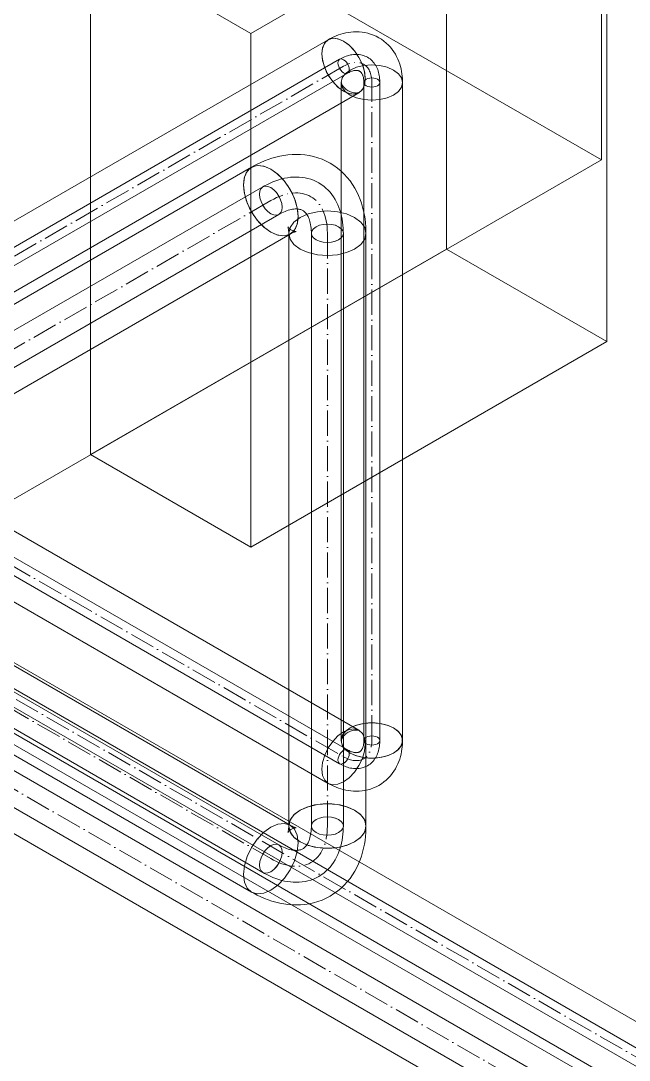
# Model space of a CAD drawing. Header units: millimetres. Extents: x -88595 to 880822, y -1054509 to -148035.
# Drawn here: x 370455.8 to 370697.4, y -317756.3 to -317343.2 of the extents above; entities that cross this region are included whole.
import ezdxf

# ---------------------------------------------------------------- set-up
doc = ezdxf.new("R2010")
doc.units = ezdxf.units.MM
doc.linetypes.add('$12$ADSK_Осевая', pattern=[14, 10, -2, 0, -2])
doc.linetypes.add('$13$ADSK_Осевая', pattern=[14, 10, -2, 0, -2])
for name, color, linetype, lineweight in [('Изоляция', 7, 'Continuous', 18), ('Оборудование', 7, 'Continuous', 18), ('Трубопровод', 7, 'Continuous', 18), ('Трубопроводы', 7, 'Continuous', 18)]:
    doc.layers.add(name, color=color, linetype=linetype, lineweight=lineweight)

# ---------------------------------------------------------------- blocks, each defined once
blk = doc.blocks.new('$0$ADSK_Канальный блок кондиционера1 - AD182MJERAB-3267445-В_ОВ3_1')
at = {"layer": 'Оборудование'}
for p, q in [((1421.55, 16799.45), (679.09, 17228.11)), ((1421.55, 17003.58), (1421.55, 16799.45)), ((1360.04, 16763.93), (1360.04, 16968.06)), ((1282.25, 16849.67), (1423.68, 16931.32)), ((1423.68, 16727.19), (1423.68, 16931.32)), ((1218.62, 16886.41), (1282.25, 16849.67)), ((1218.62, 16886.41), (1218.62, 16682.28)), ((1282.25, 16645.54), (1282.25, 16849.67)), ((1421.55, 16799.45), (928.7, 16514.9)), ((1218.62, 16682.28), (1360.04, 16763.93)), ((1360.04, 16763.93), (1423.68, 16727.19)), ((1423.68, 16727.19), (1282.25, 16645.54)), ((1282.25, 16645.54), (1218.62, 16682.28))]:
    blk.add_line(p, q, dxfattribs=at)
blk = doc.blocks.new('$0$ADSK_МедьПайка_Отвод-гнутая труба - Отвод _гнутая труба_-94627-В_ОВ3_1')
at = {"layer": 'Трубопроводы', "color": 190, "true_color": 0x8000ff}
for points in [[(1325.46, 16564.17, 0), (1325.59, 16564.25, 0), (1325.71, 16564.34, 0), (1325.83, 16564.44, 0), (1325.94, 16564.55, 0), (1326.06, 16564.67, 0), (1326.17, 16564.82, 0), (1326.29, 16564.98, 0), (1326.4, 16565.16, 0), (1326.51, 16565.35, 0), (1326.61, 16565.57, 0), (1326.71, 16565.81, 0), (1326.8, 16566.07, 0), (1326.88, 16566.35, 0), (1326.96, 16566.65, 0), (1327.02, 16566.97, 0), (1327.07, 16567.31, 0), (1327.12, 16567.67, 0), (1327.14, 16568.04, 0), (1327.16, 16568.43, 0), (1327.16, 16568.69, 0)], [(1328.09, 16569.99, 0), (1327.59, 16569.61, 0), (1327.27, 16569.16, 0), (1327.16, 16568.69, 0), (1327.27, 16568.21, 0), (1327.59, 16567.77, 0), (1328.09, 16567.39, 0), (1328.75, 16567.1, 0), (1329.52, 16566.92, 0), (1330.34, 16566.86, 0), (1331.16, 16566.92, 0), (1331.93, 16567.1, 0), (1332.58, 16567.39, 0)], [(1332.58, 16567.39, 0), (1333.09, 16567.77, 0), (1333.4, 16568.21, 0), (1333.51, 16568.69, 0), (1333.4, 16569.16, 0), (1333.09, 16569.61, 0), (1332.58, 16569.99, 0), (1331.93, 16570.28, 0), (1331.16, 16570.46, 0), (1330.34, 16570.52, 0), (1329.52, 16570.46, 0), (1328.75, 16570.28, 0), (1328.09, 16569.99, 0)], [(1328.64, 16558.67, 0), (1329.14, 16558.98, 0), (1329.61, 16559.33, 0), (1330.06, 16559.7, 0), (1330.48, 16560.11, 0), (1330.88, 16560.54, 0), (1331.24, 16560.99, 0), (1331.58, 16561.47, 0), (1331.89, 16561.97, 0), (1332.17, 16562.48, 0), (1332.42, 16563.01, 0), (1332.64, 16563.56, 0), (1332.84, 16564.11, 0), (1333.01, 16564.68, 0), (1333.15, 16565.26, 0), (1333.27, 16565.85, 0), (1333.37, 16566.45, 0), (1333.44, 16567.06, 0), (1333.48, 16567.67, 0), (1333.51, 16568.29, 0), (1333.51, 16568.69, 0)], [(1319.11, 16559.62, 0), (1318.53, 16559.37, 0), (1317.99, 16559.31, 0), (1317.53, 16559.46, 0), (1317.17, 16559.79, 0), (1316.94, 16560.28, 0), (1316.87, 16560.91, 0), (1316.94, 16561.63, 0), (1317.17, 16562.38, 0), (1317.53, 16563.12, 0), (1317.99, 16563.8, 0), (1318.53, 16564.38, 0), (1319.11, 16564.8, 0)], [(1319.11, 16564.8, 0), (1319.69, 16565.05, 0), (1320.24, 16565.1, 0), (1320.7, 16564.96, 0), (1321.06, 16564.63, 0), (1321.28, 16564.13, 0), (1321.36, 16563.5, 0), (1321.28, 16562.79, 0), (1321.06, 16562.03, 0), (1320.7, 16561.29, 0), (1320.24, 16560.61, 0), (1319.69, 16560.04, 0), (1319.11, 16559.62, 0)], [(1325.46, 16564.17, 0), (1325.33, 16564.1, 0), (1325.2, 16564.04, 0), (1325.05, 16563.99, 0), (1324.9, 16563.94, 0), (1324.73, 16563.91, 0), (1324.55, 16563.88, 0), (1324.35, 16563.86, 0), (1324.14, 16563.85, 0), (1323.92, 16563.86, 0), (1323.68, 16563.88, 0), (1323.42, 16563.91, 0), (1323.15, 16563.96, 0), (1322.87, 16564.03, 0), (1322.57, 16564.12, 0), (1322.26, 16564.22, 0), (1321.94, 16564.35, 0), (1321.61, 16564.49, 0), (1321.27, 16564.65, 0), (1320.92, 16564.83, 0), (1320.7, 16564.96, 0)], [(1328.64, 16558.67, 0), (1328.12, 16558.4, 0), (1327.58, 16558.16, 0), (1327.03, 16557.96, 0), (1326.47, 16557.79, 0), (1325.9, 16557.66, 0), (1325.32, 16557.58, 0), (1324.74, 16557.52, 0), (1324.16, 16557.5, 0), (1323.57, 16557.52, 0), (1322.99, 16557.57, 0), (1322.41, 16557.64, 0), (1321.83, 16557.75, 0), (1321.25, 16557.89, 0), (1320.67, 16558.06, 0), (1320.1, 16558.25, 0), (1319.54, 16558.47, 0), (1318.98, 16558.71, 0), (1318.42, 16558.97, 0), (1317.87, 16559.26, 0), (1317.53, 16559.46, 0)]]:
    blk.add_polyline3d(points, dxfattribs=at)
blk = doc.blocks.new('$0$ADSK_МедьПайка_Отвод-гнутая труба - Отвод _гнутая труба_-3260024-В_ОВ3_1')
at = {"layer": 'Трубопроводы', "color": 134, "true_color": 0x00a6a6}
for points in [[(1308.17, 16537.29, 0), (1307.16, 16536.54, 0), (1306.53, 16535.65, 0), (1306.31, 16534.7, 0), (1306.53, 16533.75, 0), (1307.16, 16532.87, 0), (1308.17, 16532.11, 0), (1309.49, 16531.53, 0), (1311.02, 16531.16, 0), (1312.66, 16531.04, 0), (1314.3, 16531.16, 0), (1315.84, 16531.53, 0), (1317.15, 16532.11, 0)], [(1317.15, 16532.11, 0), (1318.16, 16532.87, 0), (1318.79, 16533.75, 0), (1319.01, 16534.7, 0), (1318.79, 16535.65, 0), (1318.16, 16536.54, 0), (1317.15, 16537.29, 0), (1315.84, 16537.88, 0), (1314.3, 16538.24, 0), (1312.66, 16538.37, 0), (1311.02, 16538.24, 0), (1309.49, 16537.88, 0), (1308.17, 16537.29, 0)], [(1302.91, 16525.67, 0), (1303.16, 16525.82, 0), (1303.4, 16526, 0), (1303.64, 16526.2, 0), (1303.87, 16526.42, 0), (1304.1, 16526.67, 0), (1304.33, 16526.96, 0), (1304.56, 16527.28, 0), (1304.78, 16527.64, 0), (1305, 16528.03, 0), (1305.2, 16528.47, 0), (1305.4, 16528.95, 0), (1305.58, 16529.47, 0), (1305.75, 16530.03, 0), (1305.9, 16530.63, 0), (1306.03, 16531.27, 0), (1306.13, 16531.94, 0), (1306.22, 16532.66, 0), (1306.27, 16533.41, 0), (1306.3, 16534.19, 0), (1306.31, 16534.7, 0)], [(1309.26, 16514.67, 0), (1310.25, 16515.29, 0), (1311.2, 16515.98, 0), (1312.1, 16516.73, 0), (1312.95, 16517.54, 0), (1313.74, 16518.4, 0), (1314.47, 16519.31, 0), (1315.15, 16520.26, 0), (1315.76, 16521.26, 0), (1316.32, 16522.29, 0), (1316.82, 16523.35, 0), (1317.27, 16524.44, 0), (1317.66, 16525.55, 0), (1318, 16526.69, 0), (1318.29, 16527.85, 0), (1318.53, 16529.03, 0), (1318.71, 16530.22, 0), (1318.86, 16531.44, 0), (1318.95, 16532.66, 0), (1319, 16533.91, 0), (1319.01, 16534.7, 0)], [(1290.21, 16526.93, 0), (1291.37, 16527.42, 0), (1292.45, 16527.53, 0), (1293.38, 16527.24, 0), (1294.1, 16526.58, 0), (1294.55, 16525.59, 0), (1294.7, 16524.33, 0), (1294.55, 16522.9, 0), (1294.1, 16521.39, 0), (1293.38, 16519.91, 0), (1292.45, 16518.55, 0), (1291.37, 16517.4, 0), (1290.21, 16516.56, 0)], [(1302.91, 16525.67, 0), (1302.65, 16525.53, 0), (1302.38, 16525.41, 0), (1302.09, 16525.3, 0), (1301.78, 16525.21, 0), (1301.44, 16525.14, 0), (1301.08, 16525.08, 0), (1300.69, 16525.04, 0), (1300.27, 16525.03, 0), (1299.82, 16525.04, 0), (1299.34, 16525.08, 0), (1298.83, 16525.15, 0), (1298.28, 16525.25, 0), (1297.72, 16525.39, 0), (1297.12, 16525.56, 0), (1296.5, 16525.77, 0), (1295.86, 16526.01, 0), (1295.2, 16526.3, 0), (1294.52, 16526.62, 0), (1293.83, 16526.99, 0), (1293.38, 16527.24, 0)], [(1290.21, 16516.56, 0), (1289.05, 16516.06, 0), (1287.96, 16515.95, 0), (1287.03, 16516.24, 0), (1286.32, 16516.9, 0), (1285.87, 16517.89, 0), (1285.72, 16519.15, 0), (1285.87, 16520.58, 0), (1286.32, 16522.09, 0), (1287.03, 16523.57, 0), (1287.96, 16524.93, 0), (1289.05, 16526.08, 0), (1290.21, 16526.93, 0)], [(1309.26, 16514.67, 0), (1308.22, 16514.12, 0), (1307.15, 16513.64, 0), (1306.05, 16513.24, 0), (1304.93, 16512.91, 0), (1303.79, 16512.65, 0), (1302.63, 16512.47, 0), (1301.47, 16512.37, 0), (1300.3, 16512.33, 0), (1299.13, 16512.36, 0), (1297.96, 16512.46, 0), (1296.8, 16512.61, 0), (1295.64, 16512.83, 0), (1294.48, 16513.11, 0), (1293.33, 16513.44, 0), (1292.19, 16513.82, 0), (1291.06, 16514.26, 0), (1289.94, 16514.74, 0), (1288.83, 16515.27, 0), (1287.73, 16515.85, 0), (1287.03, 16516.24, 0)]]:
    blk.add_polyline3d(points, dxfattribs=at)

msp = doc.modelspace()

# ---------------------------------------------------------------- linework, layer by layer
at = {"layer": 'Изоляция', "color": 190, "true_color": 0x8000ff}
for p, q in [((370577.89, -317350.73), (370306.19, -317507.59)), ((370583.03, -317367.75), (370583.03, -317629.23)), ((370607.38, -317629.23), (370607.38, -317367.75)), ((370318.37, -317528.68), (370590.07, -317371.81)), ((370590.07, -317625.17), (370371.49, -317498.97)), ((372764.34, -318932.74), (370318.37, -317520.55)), ((370359.31, -317520.06), (370577.89, -317646.26)), ((370306.19, -317541.64), (372752.16, -318953.82))]:
    msp.add_line(p, q, dxfattribs=at)
at = {"layer": 'Изоляция', "color": 134, "true_color": 0x00a6a6}
for p, q in [((370547.4, -317401.41), (370316.3, -317534.84)), ((370562.18, -317427.66), (370562.18, -317663.22)), ((370592.88, -317663.22), (370592.88, -317427.66)), ((370331.65, -317561.42), (370562.75, -317427.99)), ((370562.75, -317662.89), (370323.58, -317524.8)), ((370308.23, -317551.39), (370547.4, -317689.48)), ((372770.63, -318968.91), (370331.65, -317560.76)), ((370316.3, -317587.35), (372755.28, -318995.5))]:
    msp.add_line(p, q, dxfattribs=at)
at = {"layer": 'Изоляция', "color": 190, "true_color": 0x8000ff}
for points in [[(370598.01, -317349.94, 0), (370596.94, -317349.37, 0), (370595.84, -317348.88, 0), (370594.72, -317348.47, 0), (370593.58, -317348.14, 0), (370592.44, -317347.88, 0), (370591.3, -317347.71, 0), (370590.17, -317347.6, 0), (370589.05, -317347.57, 0), (370587.96, -317347.59, 0), (370586.88, -317347.68, 0), (370585.84, -317347.82, 0), (370584.82, -317348.01, 0), (370583.82, -317348.25, 0), (370582.86, -317348.53, 0), (370581.92, -317348.85, 0), (370581.01, -317349.2, 0), (370580.12, -317349.58, 0), (370579.26, -317349.99, 0), (370578.42, -317350.43, 0), (370577.89, -317350.73, 0)], [(370583.98, -317351.33, 0), (370582.07, -317350.47, 0), (370580.25, -317350.16, 0), (370578.61, -317350.4, 0), (370577.25, -317351.19, 0), (370576.22, -317352.48, 0), (370575.59, -317354.21, 0), (370575.37, -317356.3, 0)], [(370575.37, -317356.3, 0), (370575.67, -317353.9, 0), (370576.53, -317352, 0), (370577.89, -317350.73, 0), (370579.68, -317350.18, 0), (370581.75, -317350.38, 0), (370583.98, -317351.33, 0)], [(370583.98, -317351.33, 0), (370586.21, -317352.95, 0), (370588.29, -317355.15, 0), (370590.07, -317357.76, 0), (370591.44, -317360.6, 0), (370592.3, -317363.5, 0), (370592.59, -317366.24, 0)], [(370592.59, -317366.24, 0), (370592.37, -317363.9, 0), (370591.74, -317361.43, 0), (370590.71, -317358.96, 0), (370589.35, -317356.6, 0), (370587.72, -317354.47, 0), (370585.9, -317352.68, 0), (370583.98, -317351.33, 0)], [(370598.01, -317349.94, 0), (370599.03, -317350.58, 0), (370600.01, -317351.29, 0), (370600.93, -317352.05, 0), (370601.78, -317352.87, 0), (370602.57, -317353.74, 0), (370603.3, -317354.64, 0), (370603.95, -317355.56, 0), (370604.54, -317356.51, 0), (370605.06, -317357.47, 0), (370605.52, -317358.44, 0), (370605.93, -317359.42, 0), (370606.27, -317360.4, 0), (370606.56, -317361.38, 0), (370606.8, -317362.35, 0), (370607, -317363.32, 0), (370607.15, -317364.29, 0), (370607.26, -317365.25, 0), (370607.34, -317366.21, 0), (370607.38, -317367.15, 0), (370607.38, -317367.75, 0)], [(370583.98, -317371.21, 0), (370581.75, -317369.59, 0), (370579.68, -317367.39, 0), (370577.89, -317364.78, 0), (370576.53, -317361.94, 0), (370575.67, -317359.04, 0), (370575.37, -317356.3, 0)], [(370575.37, -317356.3, 0), (370575.59, -317358.64, 0), (370576.23, -317361.11, 0), (370577.25, -317363.58, 0), (370578.62, -317365.95, 0), (370580.25, -317368.07, 0), (370582.07, -317369.86, 0), (370583.98, -317371.21, 0)], [(370603.82, -317362.78, 0), (370601.29, -317361.66, 0), (370598.36, -317360.96, 0), (370595.21, -317360.72, 0), (370592.06, -317360.96, 0), (370589.12, -317361.66, 0), (370586.6, -317362.78, 0)], [(370586.6, -317362.78, 0), (370589.12, -317361.66, 0), (370592.06, -317360.96, 0), (370595.21, -317360.72, 0), (370598.36, -317360.96, 0), (370601.29, -317361.66, 0), (370603.82, -317362.78, 0)], [(370586.6, -317362.78, 0), (370584.66, -317364.24, 0), (370583.45, -317365.93, 0), (370583.03, -317367.75, 0), (370583.45, -317369.57, 0), (370584.66, -317371.27, 0), (370586.6, -317372.72, 0)], [(370586.6, -317372.72, 0), (370584.66, -317371.27, 0), (370583.45, -317369.57, 0), (370583.03, -317367.75, 0), (370583.45, -317365.93, 0), (370584.66, -317364.24, 0), (370586.6, -317362.78, 0)], [(370603.82, -317372.72, 0), (370605.75, -317371.27, 0), (370606.97, -317369.57, 0), (370607.38, -317367.75, 0), (370606.97, -317365.93, 0), (370605.75, -317364.24, 0), (370603.82, -317362.78, 0)], [(370603.82, -317362.78, 0), (370605.75, -317364.24, 0), (370606.97, -317365.93, 0), (370607.38, -317367.75, 0), (370606.97, -317369.57, 0), (370605.75, -317371.27, 0), (370603.82, -317372.72, 0)], [(370585.83, -317371.03, 0), (370585.43, -317370.78, 0), (370585.05, -317370.5, 0), (370584.7, -317370.21, 0), (370584.38, -317369.91, 0), (370584.1, -317369.6, 0), (370583.86, -317369.3, 0), (370583.65, -317369.01, 0), (370583.48, -317368.74, 0), (370583.35, -317368.49, 0), (370583.24, -317368.26, 0), (370583.16, -317368.07, 0), (370583.11, -317367.91, 0), (370583.07, -317367.78, 0), (370583.04, -317367.68, 0), (370583.03, -317367.62, 0), (370583.03, -317367.59, 0), (370583.03, -317367.59, 0)], [(370583.03, -317367.59, 0), (370583.03, -317367.61, 0), (370583.03, -317367.65, 0), (370583.03, -317367.73, 0), (370583.03, -317367.75, 0)], [(370592.59, -317366.24, 0), (370592.3, -317368.64, 0), (370591.44, -317370.55, 0), (370590.07, -317371.81, 0), (370588.29, -317372.36, 0), (370586.21, -317372.16, 0), (370583.98, -317371.21, 0)], [(370583.98, -317371.21, 0), (370585.9, -317372.07, 0), (370587.72, -317372.38, 0), (370589.35, -317372.14, 0), (370590.71, -317371.35, 0), (370591.74, -317370.06, 0), (370592.38, -317368.33, 0), (370592.59, -317366.24, 0)], [(370585.83, -317371.03, 0), (370586.25, -317371.25, 0), (370586.68, -317371.44, 0), (370587.11, -317371.6, 0), (370587.53, -317371.72, 0), (370587.93, -317371.81, 0), (370588.32, -317371.87, 0), (370588.67, -317371.9, 0), (370588.99, -317371.92, 0), (370589.27, -317371.91, 0), (370589.52, -317371.89, 0), (370589.73, -317371.86, 0), (370589.9, -317371.83, 0), (370590.03, -317371.8, 0), (370590.12, -317371.77, 0), (370590.18, -317371.75, 0), (370590.21, -317371.74, 0), (370590.21, -317371.74, 0)], [(370586.6, -317372.72, 0), (370589.12, -317373.84, 0), (370592.06, -317374.54, 0), (370595.21, -317374.78, 0), (370598.36, -317374.54, 0), (370601.29, -317373.84, 0), (370603.82, -317372.72, 0)], [(370603.82, -317372.72, 0), (370601.29, -317373.84, 0), (370598.36, -317374.54, 0), (370595.21, -317374.78, 0), (370592.06, -317374.54, 0), (370589.12, -317373.84, 0), (370586.6, -317372.72, 0)], [(370590.21, -317371.74, 0), (370590.2, -317371.75, 0), (370590.16, -317371.77, 0), (370590.09, -317371.8, 0), (370590.07, -317371.81, 0)], [(370583.98, -317625.77, 0), (370581.75, -317627.4, 0), (370579.68, -317629.59, 0), (370577.89, -317632.2, 0), (370576.53, -317635.05, 0), (370575.67, -317637.94, 0), (370575.37, -317640.69, 0)], [(370575.37, -317640.69, 0), (370575.67, -317637.94, 0), (370576.53, -317635.05, 0), (370577.89, -317632.2, 0), (370579.68, -317629.59, 0), (370581.75, -317627.4, 0), (370583.98, -317625.77, 0)], [(370586.6, -317634.2, 0), (370584.66, -317632.75, 0), (370583.45, -317631.05, 0), (370583.03, -317629.23, 0), (370583.45, -317627.41, 0), (370584.66, -317625.72, 0), (370586.6, -317624.26, 0)], [(370585.83, -317625.96, 0), (370585.43, -317626.21, 0), (370585.05, -317626.48, 0), (370584.7, -317626.78, 0), (370584.38, -317627.08, 0), (370584.1, -317627.39, 0), (370583.86, -317627.69, 0), (370583.65, -317627.98, 0), (370583.48, -317628.25, 0), (370583.35, -317628.5, 0), (370583.24, -317628.72, 0), (370583.16, -317628.92, 0), (370583.11, -317629.08, 0), (370583.07, -317629.21, 0), (370583.04, -317629.3, 0), (370583.03, -317629.36, 0), (370583.03, -317629.39, 0), (370583.03, -317629.4, 0)], [(370586.6, -317624.26, 0), (370584.9, -317625.5, 0), (370583.71, -317626.91, 0), (370583.11, -317628.45, 0), (370583.11, -317630.02, 0), (370583.72, -317631.56, 0), (370584.9, -317632.97, 0), (370586.6, -317634.2, 0)], [(370592.59, -317630.74, 0), (370592.3, -317628.34, 0), (370591.44, -317626.44, 0), (370590.07, -317625.17, 0), (370588.29, -317624.62, 0), (370586.21, -317624.83, 0), (370583.98, -317625.77, 0)], [(370583.98, -317625.77, 0), (370586.21, -317624.83, 0), (370588.29, -317624.62, 0), (370590.07, -317625.17, 0), (370591.44, -317626.44, 0), (370592.3, -317628.34, 0), (370592.59, -317630.74, 0)], [(370585.83, -317625.96, 0), (370586.25, -317625.73, 0), (370586.68, -317625.54, 0), (370587.11, -317625.39, 0), (370587.53, -317625.26, 0), (370587.93, -317625.17, 0), (370588.32, -317625.11, 0), (370588.67, -317625.08, 0), (370588.99, -317625.07, 0), (370589.27, -317625.08, 0), (370589.52, -317625.1, 0), (370589.73, -317625.13, 0), (370589.9, -317625.16, 0), (370590.03, -317625.19, 0), (370590.12, -317625.22, 0), (370590.18, -317625.24, 0), (370590.21, -317625.25, 0), (370590.21, -317625.25, 0)], [(370586.6, -317624.26, 0), (370589.12, -317623.15, 0), (370592.06, -317622.44, 0), (370595.21, -317622.2, 0), (370598.36, -317622.44, 0), (370601.29, -317623.15, 0), (370603.82, -317624.26, 0)], [(370603.82, -317624.26, 0), (370601.68, -317623.28, 0), (370599.23, -317622.6, 0), (370596.57, -317622.25, 0), (370593.84, -317622.25, 0), (370591.18, -317622.6, 0), (370588.73, -317623.28, 0), (370586.6, -317624.26, 0)], [(370590.21, -317625.25, 0), (370590.2, -317625.24, 0), (370590.16, -317625.22, 0), (370590.09, -317625.18, 0), (370590.07, -317625.17, 0)], [(370603.82, -317624.26, 0), (370605.75, -317625.72, 0), (370606.97, -317627.41, 0), (370607.38, -317629.23, 0), (370606.97, -317631.05, 0), (370605.75, -317632.75, 0), (370603.82, -317634.2, 0)], [(370603.82, -317634.2, 0), (370605.52, -317632.97, 0), (370606.7, -317631.55, 0), (370607.31, -317630.02, 0), (370607.31, -317628.45, 0), (370606.7, -317626.91, 0), (370605.52, -317625.49, 0), (370603.82, -317624.26, 0)], [(370583.03, -317629.4, 0), (370583.03, -317629.38, 0), (370583.03, -317629.33, 0), (370583.03, -317629.26, 0), (370583.03, -317629.23, 0)], [(370598.01, -317647.05, 0), (370599.03, -317646.4, 0), (370600.01, -317645.7, 0), (370600.93, -317644.93, 0), (370601.78, -317644.11, 0), (370602.57, -317643.25, 0), (370603.3, -317642.35, 0), (370603.95, -317641.42, 0), (370604.54, -317640.48, 0), (370605.06, -317639.51, 0), (370605.52, -317638.54, 0), (370605.93, -317637.56, 0), (370606.27, -317636.59, 0), (370606.56, -317635.61, 0), (370606.8, -317634.63, 0), (370607, -317633.66, 0), (370607.15, -317632.69, 0), (370607.26, -317631.73, 0), (370607.34, -317630.78, 0), (370607.38, -317629.83, 0), (370607.38, -317629.23, 0)], [(370583.98, -317645.66, 0), (370586.21, -317644.03, 0), (370588.29, -317641.84, 0), (370590.07, -317639.23, 0), (370591.44, -317636.38, 0), (370592.3, -317633.49, 0), (370592.59, -317630.74, 0)], [(370592.59, -317630.74, 0), (370592.3, -317633.49, 0), (370591.44, -317636.38, 0), (370590.07, -317639.23, 0), (370588.29, -317641.84, 0), (370586.21, -317644.03, 0), (370583.98, -317645.66, 0)], [(370603.82, -317634.2, 0), (370601.29, -317635.32, 0), (370598.36, -317636.02, 0), (370595.21, -317636.26, 0), (370592.06, -317636.02, 0), (370589.12, -317635.32, 0), (370586.6, -317634.2, 0)], [(370586.6, -317634.2, 0), (370588.73, -317635.19, 0), (370591.19, -317635.87, 0), (370593.85, -317636.22, 0), (370596.57, -317636.22, 0), (370599.23, -317635.87, 0), (370601.69, -317635.19, 0), (370603.82, -317634.2, 0)], [(370575.37, -317640.69, 0), (370575.67, -317643.09, 0), (370576.53, -317644.99, 0), (370577.89, -317646.26, 0), (370579.68, -317646.81, 0), (370581.75, -317646.6, 0), (370583.98, -317645.66, 0)], [(370583.98, -317645.66, 0), (370581.75, -317646.6, 0), (370579.68, -317646.81, 0), (370577.89, -317646.26, 0), (370576.53, -317644.99, 0), (370575.67, -317643.09, 0), (370575.37, -317640.69, 0)], [(370598.01, -317647.05, 0), (370596.94, -317647.61, 0), (370595.84, -317648.1, 0), (370594.72, -317648.52, 0), (370593.58, -317648.85, 0), (370592.44, -317649.1, 0), (370591.3, -317649.28, 0), (370590.17, -317649.38, 0), (370589.05, -317649.42, 0), (370587.96, -317649.39, 0), (370586.88, -317649.3, 0), (370585.84, -317649.16, 0), (370584.82, -317648.97, 0), (370583.82, -317648.73, 0), (370582.86, -317648.46, 0), (370581.92, -317648.14, 0), (370581.01, -317647.79, 0), (370580.12, -317647.41, 0), (370579.26, -317646.99, 0), (370578.42, -317646.55, 0), (370577.89, -317646.26, 0)]]:
    msp.add_polyline3d(points, dxfattribs=at)
at = {"layer": 'Изоляция', "color": 134, "true_color": 0x00a6a6}
for points in [[(370578.63, -317399.83, 0), (370577.04, -317398.99, 0), (370575.41, -317398.26, 0), (370573.73, -317397.65, 0), (370572.04, -317397.15, 0), (370570.32, -317396.77, 0), (370568.6, -317396.5, 0), (370566.89, -317396.34, 0), (370565.19, -317396.29, 0), (370563.51, -317396.33, 0), (370561.86, -317396.47, 0), (370560.23, -317396.69, 0), (370558.63, -317396.99, 0), (370557.06, -317397.36, 0), (370555.52, -317397.81, 0), (370554.01, -317398.32, 0), (370552.53, -317398.88, 0), (370551.08, -317399.51, 0), (370549.66, -317400.19, 0), (370548.27, -317400.92, 0), (370547.4, -317401.41, 0)], [(370555.08, -317402.17, 0), (370552.66, -317401.09, 0), (370550.37, -317400.69, 0), (370548.31, -317400.99, 0), (370546.59, -317401.99, 0), (370545.3, -317403.62, 0), (370544.5, -317405.8, 0), (370544.22, -317408.43, 0)], [(370544.22, -317408.43, 0), (370544.59, -317405.4, 0), (370545.68, -317403.01, 0), (370547.4, -317401.41, 0), (370549.65, -317400.71, 0), (370552.27, -317400.97, 0), (370555.08, -317402.17, 0)], [(370565.93, -317420.97, 0), (370565.66, -317418.02, 0), (370564.86, -317414.91, 0), (370563.56, -317411.78, 0), (370561.84, -317408.81, 0), (370559.79, -317406.12, 0), (370557.49, -317403.87, 0), (370555.08, -317402.17, 0)], [(370555.08, -317402.17, 0), (370557.89, -317404.22, 0), (370560.51, -317406.98, 0), (370562.75, -317410.27, 0), (370564.48, -317413.86, 0), (370565.56, -317417.51, 0), (370565.93, -317420.97, 0)], [(370578.63, -317399.83, 0), (370580.15, -317400.78, 0), (370581.6, -317401.84, 0), (370582.97, -317402.98, 0), (370584.25, -317404.2, 0), (370585.44, -317405.5, 0), (370586.53, -317406.85, 0), (370587.52, -317408.25, 0), (370588.42, -317409.7, 0), (370589.22, -317411.17, 0), (370589.93, -317412.68, 0), (370590.55, -317414.2, 0), (370591.09, -317415.73, 0), (370591.55, -317417.28, 0), (370591.94, -317418.84, 0), (370592.25, -317420.4, 0), (370592.5, -317421.96, 0), (370592.68, -317423.53, 0), (370592.81, -317425.1, 0), (370592.87, -317426.67, 0), (370592.88, -317427.66, 0)], [(370544.22, -317408.43, 0), (370544.5, -317411.38, 0), (370545.3, -317414.49, 0), (370546.59, -317417.62, 0), (370548.31, -317420.59, 0), (370550.37, -317423.27, 0), (370552.67, -317425.53, 0), (370555.08, -317427.23, 0)], [(370555.08, -317427.23, 0), (370552.27, -317425.18, 0), (370549.65, -317422.42, 0), (370547.4, -317419.13, 0), (370545.68, -317415.54, 0), (370544.59, -317411.89, 0), (370544.22, -317408.43, 0)], [(370588.38, -317421.39, 0), (370585.2, -317419.99, 0), (370581.5, -317419.1, 0), (370577.53, -317418.8, 0), (370573.56, -317419.1, 0), (370569.85, -317419.99, 0), (370566.68, -317421.39, 0)], [(370566.68, -317421.39, 0), (370569.85, -317419.99, 0), (370573.56, -317419.1, 0), (370577.53, -317418.8, 0), (370581.5, -317419.1, 0), (370585.2, -317419.99, 0), (370588.38, -317421.39, 0)], [(370555.08, -317427.23, 0), (370557.5, -317428.31, 0), (370559.79, -317428.71, 0), (370561.85, -317428.41, 0), (370563.57, -317427.41, 0), (370564.86, -317425.78, 0), (370565.66, -317423.6, 0), (370565.93, -317420.97, 0)], [(370565.93, -317420.97, 0), (370565.56, -317424, 0), (370564.48, -317426.39, 0), (370562.75, -317427.99, 0), (370560.51, -317428.69, 0), (370557.89, -317428.43, 0), (370555.08, -317427.23, 0)], [(370566.68, -317421.39, 0), (370564.24, -317423.23, 0), (370562.7, -317425.37, 0), (370562.18, -317427.66, 0), (370562.7, -317429.96, 0), (370564.24, -317432.09, 0), (370566.68, -317433.93, 0)], [(370566.68, -317433.93, 0), (370564.24, -317432.09, 0), (370562.7, -317429.96, 0), (370562.18, -317427.66, 0), (370562.7, -317425.37, 0), (370564.24, -317423.23, 0), (370566.68, -317421.39, 0)], [(370588.38, -317433.93, 0), (370590.82, -317432.09, 0), (370592.36, -317429.96, 0), (370592.88, -317427.66, 0), (370592.36, -317425.37, 0), (370590.82, -317423.23, 0), (370588.38, -317421.39, 0)], [(370588.38, -317421.39, 0), (370590.82, -317423.23, 0), (370592.36, -317425.37, 0), (370592.88, -317427.66, 0), (370592.36, -317429.96, 0), (370590.82, -317432.09, 0), (370588.38, -317433.93, 0)], [(370563.28, -317426.42, 0), (370563, -317426.25, 0), (370562.74, -317426.06, 0), (370562.51, -317425.87, 0), (370562.31, -317425.68, 0), (370562.15, -317425.5, 0), (370562.02, -317425.34, 0), (370561.93, -317425.21, 0), (370561.87, -317425.11, 0), (370561.84, -317425.06, 0), (370561.83, -317425.05, 0)], [(370561.83, -317425.05, 0), (370561.85, -317425.08, 0), (370561.87, -317425.16, 0), (370561.91, -317425.29, 0), (370561.96, -317425.47, 0), (370562.02, -317425.71, 0), (370562.07, -317426, 0), (370562.11, -317426.34, 0), (370562.15, -317426.73, 0), (370562.17, -317427.17, 0), (370562.18, -317427.65, 0), (370562.18, -317427.66, 0)], [(370565.18, -317426.99, 0), (370565.16, -317426.99, 0), (370565.08, -317427, 0), (370564.94, -317427.03, 0), (370564.76, -317427.08, 0), (370564.53, -317427.16, 0), (370564.25, -317427.26, 0), (370563.93, -317427.39, 0), (370563.58, -317427.55, 0), (370563.19, -317427.75, 0), (370562.76, -317427.99, 0), (370562.75, -317427.99, 0)], [(370563.28, -317426.42, 0), (370563.57, -317426.58, 0), (370563.86, -317426.71, 0), (370564.14, -317426.81, 0), (370564.41, -317426.89, 0), (370564.65, -317426.94, 0), (370564.85, -317426.97, 0), (370565.01, -317426.99, 0), (370565.12, -317426.99, 0), (370565.17, -317426.99, 0), (370565.18, -317426.99, 0)], [(370566.68, -317433.93, 0), (370569.85, -317435.34, 0), (370573.56, -317436.22, 0), (370577.53, -317436.52, 0), (370581.5, -317436.22, 0), (370585.2, -317435.34, 0), (370588.38, -317433.93, 0)], [(370588.38, -317433.93, 0), (370585.2, -317435.34, 0), (370581.5, -317436.22, 0), (370577.53, -317436.52, 0), (370573.56, -317436.22, 0), (370569.85, -317435.34, 0), (370566.68, -317433.93, 0)], [(370566.68, -317656.95, 0), (370569.85, -317655.55, 0), (370573.56, -317654.66, 0), (370577.53, -317654.36, 0), (370581.5, -317654.66, 0), (370585.2, -317655.55, 0), (370588.38, -317656.95, 0)], [(370588.38, -317656.95, 0), (370585.69, -317655.72, 0), (370582.6, -317654.86, 0), (370579.25, -317654.41, 0), (370575.81, -317654.41, 0), (370572.46, -317654.86, 0), (370569.36, -317655.72, 0), (370566.68, -317656.95, 0)], [(370566.68, -317669.49, 0), (370564.24, -317667.65, 0), (370562.7, -317665.51, 0), (370562.18, -317663.22, 0), (370562.7, -317660.93, 0), (370564.24, -317658.79, 0), (370566.68, -317656.95, 0)], [(370566.68, -317656.95, 0), (370564.53, -317658.51, 0), (370563.04, -317660.3, 0), (370562.28, -317662.23, 0), (370562.28, -317664.21, 0), (370563.04, -317666.15, 0), (370564.53, -317667.94, 0), (370566.68, -317669.49, 0)], [(370588.38, -317656.95, 0), (370590.82, -317658.79, 0), (370592.36, -317660.93, 0), (370592.88, -317663.22, 0), (370592.36, -317665.51, 0), (370590.82, -317667.65, 0), (370588.38, -317669.49, 0)], [(370588.38, -317669.49, 0), (370590.53, -317667.94, 0), (370592.02, -317666.15, 0), (370592.78, -317664.21, 0), (370592.78, -317662.23, 0), (370592.02, -317660.29, 0), (370590.53, -317658.5, 0), (370588.38, -317656.95, 0)], [(370565.93, -317669.92, 0), (370565.56, -317666.89, 0), (370564.48, -317664.49, 0), (370562.75, -317662.89, 0), (370560.51, -317662.2, 0), (370557.89, -317662.45, 0), (370555.08, -317663.65, 0)], [(370555.08, -317663.65, 0), (370557.89, -317662.45, 0), (370560.51, -317662.2, 0), (370562.75, -317662.89, 0), (370564.48, -317664.49, 0), (370565.56, -317666.89, 0), (370565.93, -317669.92, 0)], [(370561.83, -317665.83, 0), (370561.85, -317665.8, 0), (370561.87, -317665.73, 0), (370561.91, -317665.6, 0), (370561.96, -317665.41, 0), (370562.02, -317665.18, 0), (370562.07, -317664.89, 0), (370562.11, -317664.54, 0), (370562.15, -317664.15, 0), (370562.17, -317663.72, 0), (370562.18, -317663.23, 0), (370562.18, -317663.22, 0)], [(370565.18, -317663.89, 0), (370565.16, -317663.89, 0), (370565.08, -317663.88, 0), (370564.94, -317663.85, 0), (370564.76, -317663.8, 0), (370564.53, -317663.72, 0), (370564.25, -317663.62, 0), (370563.93, -317663.49, 0), (370563.58, -317663.33, 0), (370563.19, -317663.13, 0), (370562.76, -317662.9, 0), (370562.75, -317662.89, 0)], [(370578.63, -317691.05, 0), (370580.15, -317690.1, 0), (370581.6, -317689.05, 0), (370582.97, -317687.9, 0), (370584.25, -317686.68, 0), (370585.44, -317685.39, 0), (370586.53, -317684.03, 0), (370587.52, -317682.63, 0), (370588.42, -317681.18, 0), (370589.22, -317679.71, 0), (370589.93, -317678.21, 0), (370590.55, -317676.68, 0), (370591.09, -317675.15, 0), (370591.55, -317673.6, 0), (370591.94, -317672.05, 0), (370592.25, -317670.49, 0), (370592.5, -317668.92, 0), (370592.68, -317667.35, 0), (370592.81, -317665.79, 0), (370592.87, -317664.22, 0), (370592.88, -317663.22, 0)], [(370555.08, -317663.65, 0), (370552.27, -317665.7, 0), (370549.65, -317668.46, 0), (370547.4, -317671.75, 0), (370545.68, -317675.34, 0), (370544.59, -317678.99, 0), (370544.22, -317682.45, 0)], [(370544.22, -317682.45, 0), (370544.59, -317678.99, 0), (370545.68, -317675.34, 0), (370547.4, -317671.75, 0), (370549.65, -317668.46, 0), (370552.27, -317665.7, 0), (370555.08, -317663.65, 0)], [(370563.28, -317664.46, 0), (370563, -317664.64, 0), (370562.74, -317664.82, 0), (370562.51, -317665.02, 0), (370562.31, -317665.21, 0), (370562.15, -317665.39, 0), (370562.02, -317665.54, 0), (370561.93, -317665.67, 0), (370561.87, -317665.77, 0), (370561.84, -317665.82, 0), (370561.83, -317665.83, 0)], [(370563.28, -317664.46, 0), (370563.57, -317664.31, 0), (370563.86, -317664.18, 0), (370564.14, -317664.07, 0), (370564.41, -317664, 0), (370564.65, -317663.94, 0), (370564.85, -317663.91, 0), (370565.01, -317663.9, 0), (370565.12, -317663.89, 0), (370565.17, -317663.89, 0), (370565.18, -317663.89, 0)], [(370555.08, -317688.72, 0), (370557.89, -317686.67, 0), (370560.51, -317683.9, 0), (370562.75, -317680.61, 0), (370564.48, -317677.02, 0), (370565.56, -317673.37, 0), (370565.93, -317669.92, 0)], [(370565.93, -317669.92, 0), (370565.56, -317673.37, 0), (370564.48, -317677.02, 0), (370562.75, -317680.61, 0), (370560.51, -317683.9, 0), (370557.89, -317686.67, 0), (370555.08, -317688.72, 0)], [(370588.38, -317669.49, 0), (370585.2, -317670.9, 0), (370581.5, -317671.78, 0), (370577.53, -317672.08, 0), (370573.56, -317671.78, 0), (370569.85, -317670.9, 0), (370566.68, -317669.49, 0)], [(370566.68, -317669.49, 0), (370569.36, -317670.73, 0), (370572.46, -317671.59, 0), (370575.81, -317672.03, 0), (370579.25, -317672.03, 0), (370582.6, -317671.59, 0), (370585.7, -317670.72, 0), (370588.38, -317669.49, 0)], [(370544.22, -317682.45, 0), (370544.59, -317685.48, 0), (370545.68, -317687.88, 0), (370547.4, -317689.48, 0), (370549.65, -317690.17, 0), (370552.27, -317689.91, 0), (370555.08, -317688.72, 0)], [(370555.08, -317688.72, 0), (370552.27, -317689.91, 0), (370549.65, -317690.17, 0), (370547.4, -317689.48, 0), (370545.68, -317687.88, 0), (370544.59, -317685.48, 0), (370544.22, -317682.45, 0)], [(370578.63, -317691.05, 0), (370577.04, -317691.89, 0), (370575.41, -317692.62, 0), (370573.73, -317693.24, 0), (370572.04, -317693.73, 0), (370570.32, -317694.11, 0), (370568.6, -317694.38, 0), (370566.89, -317694.54, 0), (370565.19, -317694.59, 0), (370563.51, -317694.55, 0), (370561.86, -317694.41, 0), (370560.23, -317694.19, 0), (370558.63, -317693.89, 0), (370557.06, -317693.52, 0), (370555.52, -317693.07, 0), (370554.01, -317692.57, 0), (370552.53, -317692, 0), (370551.08, -317691.37, 0), (370549.66, -317690.69, 0), (370548.27, -317689.96, 0), (370547.4, -317689.48, 0)]]:
    msp.add_polyline3d(points, dxfattribs=at)
at = {"layer": 'Трубопровод', "color": 190, "true_color": 0x8000ff}
for p, q in [((370582.39, -317358.52), (370310.69, -317515.39)), ((370313.87, -317520.89), (370585.57, -317364.02)), ((370592.03, -317367.75), (370592.03, -317629.23)), ((370598.38, -317629.23), (370598.38, -317367.75)), ((370585.57, -317632.97), (370366.99, -317506.77)), ((370363.81, -317512.26), (370582.39, -317638.46)), ((372759.84, -318940.53), (370313.87, -317528.35)), ((370310.69, -317533.85), (372756.66, -318946.03))]:
    msp.add_line(p, q, dxfattribs=at)
at = {"layer": 'Трубопровод', "color": 190, "linetype": '$12$ADSK_Осевая', "true_color": 0x8000ff}
for p, q in [((370583.98, -317361.27), (370312.28, -317518.14)), ((370583.98, -317361.27), (370312.28, -317518.14)), ((370595.21, -317629.23), (370595.21, -317367.75)), ((370595.21, -317629.23), (370595.21, -317367.75)), ((370365.4, -317509.52), (370583.98, -317635.72)), ((370365.4, -317509.52), (370583.98, -317635.72)), ((372758.25, -318943.28), (370312.28, -317531.1)), ((372758.25, -318943.28), (370312.28, -317531.1))]:
    msp.add_line(p, q, dxfattribs=at)
at = {"layer": 'Трубопровод', "color": 134, "true_color": 0x00a6a6}
for p, q in [((370551.9, -317409.2), (370320.8, -317542.63)), ((370327.15, -317553.63), (370558.25, -317420.2)), ((370571.18, -317427.66), (370571.18, -317663.22)), ((370583.88, -317663.22), (370583.88, -317427.66)), ((370558.25, -317670.68), (370319.08, -317532.59)), ((370312.73, -317543.59), (370551.9, -317681.68)), ((372766.13, -318976.7), (370327.15, -317568.55)), ((370320.8, -317579.55), (372759.78, -318987.7))]:
    msp.add_line(p, q, dxfattribs=at)
at = {"layer": 'Трубопровод', "color": 134, "linetype": '$12$ADSK_Осевая', "true_color": 0x00a6a6}
for p, q in [((370555.08, -317414.7), (370323.97, -317548.13)), ((370555.08, -317414.7), (370323.97, -317548.13)), ((370577.53, -317663.22), (370577.53, -317427.66)), ((370577.53, -317663.22), (370577.53, -317427.66)), ((370315.9, -317538.09), (370555.08, -317676.18)), ((370315.9, -317538.09), (370555.08, -317676.18)), ((370323.97, -317574.05), (372762.96, -318982.2)), ((370323.97, -317574.05), (372762.96, -318982.2))]:
    msp.add_line(p, q, dxfattribs=at)
at = {"layer": 'Трубопровод', "color": 190, "true_color": 0x8000ff}
for points in [[(370581.74, -317359.97, 0), (370581.81, -317359.35, 0), (370582.04, -317358.85, 0), (370582.39, -317358.52, 0), (370582.86, -317358.38, 0), (370583.4, -317358.43, 0), (370583.98, -317358.68, 0)], [(370583.98, -317363.86, 0), (370583.4, -317363.44, 0), (370582.86, -317362.87, 0), (370582.39, -317362.19, 0), (370582.04, -317361.44, 0), (370581.81, -317360.69, 0), (370581.74, -317359.97, 0)], [(370583.98, -317358.68, 0), (370584.56, -317359.1, 0), (370585.1, -317359.67, 0), (370585.57, -317360.35, 0), (370585.93, -317361.1, 0), (370586.15, -317361.85, 0), (370586.23, -317362.57, 0)], [(370586.23, -317362.57, 0), (370586.15, -317363.19, 0), (370585.93, -317363.69, 0), (370585.57, -317364.02, 0), (370585.1, -317364.16, 0), (370584.56, -317364.11, 0), (370583.98, -317363.86, 0)], [(370597.45, -317366.45, 0), (370596.79, -317366.16, 0), (370596.03, -317365.98, 0), (370595.21, -317365.92, 0), (370594.39, -317365.98, 0), (370593.62, -317366.16, 0), (370592.96, -317366.45, 0)], [(370592.96, -317366.45, 0), (370592.46, -317366.83, 0), (370592.14, -317367.28, 0), (370592.03, -317367.75, 0), (370592.14, -317368.23, 0), (370592.46, -317368.67, 0), (370592.96, -317369.05, 0)], [(370592.96, -317369.05, 0), (370593.62, -317369.34, 0), (370594.39, -317369.52, 0), (370595.21, -317369.58, 0), (370596.03, -317369.52, 0), (370596.79, -317369.34, 0), (370597.45, -317369.05, 0)], [(370597.45, -317369.05, 0), (370597.96, -317368.67, 0), (370598.27, -317368.23, 0), (370598.38, -317367.75, 0), (370598.27, -317367.28, 0), (370597.96, -317366.83, 0), (370597.45, -317366.45, 0)], [(370592.96, -317630.53, 0), (370592.46, -317630.15, 0), (370592.14, -317629.71, 0), (370592.03, -317629.23, 0), (370592.14, -317628.76, 0), (370592.46, -317628.32, 0), (370592.96, -317627.94, 0)], [(370592.96, -317627.94, 0), (370593.62, -317627.65, 0), (370594.39, -317627.46, 0), (370595.21, -317627.4, 0), (370596.03, -317627.46, 0), (370596.79, -317627.65, 0), (370597.45, -317627.94, 0)], [(370597.45, -317627.94, 0), (370597.96, -317628.32, 0), (370598.27, -317628.76, 0), (370598.38, -317629.23, 0), (370598.27, -317629.71, 0), (370597.96, -317630.15, 0), (370597.45, -317630.53, 0)], [(370583.98, -317633.12, 0), (370583.4, -317633.55, 0), (370582.86, -317634.12, 0), (370582.39, -317634.8, 0), (370582.04, -317635.54, 0), (370581.81, -317636.3, 0), (370581.74, -317637.01, 0)], [(370586.23, -317634.42, 0), (370586.15, -317633.79, 0), (370585.93, -317633.3, 0), (370585.57, -317632.97, 0), (370585.1, -317632.82, 0), (370584.56, -317632.88, 0), (370583.98, -317633.12, 0)], [(370583.98, -317638.31, 0), (370584.56, -317637.88, 0), (370585.1, -317637.31, 0), (370585.57, -317636.63, 0), (370585.93, -317635.89, 0), (370586.15, -317635.13, 0), (370586.23, -317634.42, 0)], [(370597.45, -317630.53, 0), (370596.79, -317630.82, 0), (370596.03, -317631, 0), (370595.21, -317631.07, 0), (370594.39, -317631, 0), (370593.62, -317630.82, 0), (370592.96, -317630.53, 0)], [(370581.74, -317637.01, 0), (370581.81, -317637.64, 0), (370582.04, -317638.13, 0), (370582.39, -317638.46, 0), (370582.86, -317638.61, 0), (370583.4, -317638.55, 0), (370583.98, -317638.31, 0)]]:
    msp.add_polyline3d(points, dxfattribs=at)
at = {"layer": 'Трубопровод', "color": 134, "true_color": 0x00a6a6}
for points in [[(370550.59, -317412.11, 0), (370550.74, -317410.85, 0), (370551.19, -317409.86, 0), (370551.9, -317409.2, 0), (370552.83, -317408.91, 0), (370553.92, -317409.02, 0), (370555.08, -317409.51, 0)], [(370555.08, -317409.51, 0), (370556.24, -317410.36, 0), (370557.32, -317411.51, 0), (370558.25, -317412.87, 0), (370558.97, -317414.35, 0), (370559.42, -317415.86, 0), (370559.57, -317417.29, 0)], [(370555.08, -317419.88, 0), (370553.92, -317419.04, 0), (370552.83, -317417.89, 0), (370551.9, -317416.53, 0), (370551.19, -317415.05, 0), (370550.74, -317413.54, 0), (370550.59, -317412.11, 0)], [(370559.57, -317417.29, 0), (370559.42, -317418.55, 0), (370558.97, -317419.54, 0), (370558.25, -317420.2, 0), (370557.32, -317420.49, 0), (370556.24, -317420.38, 0), (370555.08, -317419.88, 0)], [(370573.04, -317425.07, 0), (370572.03, -317425.83, 0), (370571.4, -317426.71, 0), (370571.18, -317427.66, 0), (370571.4, -317428.61, 0), (370572.03, -317429.49, 0), (370573.04, -317430.25, 0)], [(370582.02, -317425.07, 0), (370580.7, -317424.49, 0), (370579.17, -317424.12, 0), (370577.53, -317424, 0), (370575.89, -317424.12, 0), (370574.35, -317424.49, 0), (370573.04, -317425.07, 0)], [(370582.02, -317430.25, 0), (370583.03, -317429.49, 0), (370583.66, -317428.61, 0), (370583.88, -317427.66, 0), (370583.66, -317426.71, 0), (370583.03, -317425.83, 0), (370582.02, -317425.07, 0)], [(370573.04, -317430.25, 0), (370574.35, -317430.84, 0), (370575.89, -317431.2, 0), (370577.53, -317431.33, 0), (370579.17, -317431.2, 0), (370580.7, -317430.84, 0), (370582.02, -317430.25, 0)], [(370573.04, -317665.81, 0), (370572.03, -317665.05, 0), (370571.4, -317664.17, 0), (370571.18, -317663.22, 0), (370571.4, -317662.27, 0), (370572.03, -317661.39, 0), (370573.04, -317660.63, 0)], [(370573.04, -317660.63, 0), (370574.35, -317660.05, 0), (370575.89, -317659.68, 0), (370577.53, -317659.55, 0), (370579.17, -317659.68, 0), (370580.7, -317660.05, 0), (370582.02, -317660.63, 0)], [(370582.02, -317660.63, 0), (370583.03, -317661.39, 0), (370583.66, -317662.27, 0), (370583.88, -317663.22, 0), (370583.66, -317664.17, 0), (370583.03, -317665.05, 0), (370582.02, -317665.81, 0)], [(370582.02, -317665.81, 0), (370580.7, -317666.4, 0), (370579.17, -317666.76, 0), (370577.53, -317666.89, 0), (370575.89, -317666.76, 0), (370574.35, -317666.4, 0), (370573.04, -317665.81, 0)], [(370555.08, -317671, 0), (370553.92, -317671.85, 0), (370552.83, -317672.99, 0), (370551.9, -317674.35, 0), (370551.19, -317675.84, 0), (370550.74, -317677.34, 0), (370550.59, -317678.78, 0)], [(370559.57, -317673.59, 0), (370559.42, -317672.34, 0), (370558.97, -317671.35, 0), (370558.25, -317670.68, 0), (370557.32, -317670.4, 0), (370556.24, -317670.5, 0), (370555.08, -317671, 0)], [(370555.08, -317681.37, 0), (370556.24, -317680.52, 0), (370557.32, -317679.38, 0), (370558.25, -317678.02, 0), (370558.97, -317676.53, 0), (370559.42, -317675.02, 0), (370559.57, -317673.59, 0)], [(370550.59, -317678.78, 0), (370550.74, -317680.03, 0), (370551.19, -317681.02, 0), (370551.9, -317681.68, 0), (370552.83, -317681.97, 0), (370553.92, -317681.86, 0), (370555.08, -317681.37, 0)]]:
    msp.add_polyline3d(points, dxfattribs=at)
at = {"layer": 'Трубопроводы', "color": 190, "linetype": '$13$ADSK_Осевая', "true_color": 0x8000ff}
for centre, major_axis, start_param, end_param in [((370583.98, -317374.23), (7.94, 13.75), 5.497787, 7.068583), ((370583.98, -317622.75), (-7.94, 13.75), 2.356194, 3.926991)]:
    msp.add_ellipse(centre, major_axis=major_axis, ratio=0.57735, start_param=start_param, end_param=end_param, dxfattribs=at)
at = {"layer": 'Трубопроводы', "color": 134, "linetype": '$13$ADSK_Осевая', "true_color": 0x00a6a6}
for centre, major_axis, start_param, end_param in [((370555.08, -317440.62), (15.88, 27.5), 5.497787, 7.068583), ((370555.08, -317650.26), (-15.88, 27.5), 2.356194, 3.926991)]:
    msp.add_ellipse(centre, major_axis=major_axis, ratio=0.57735, start_param=start_param, end_param=end_param, dxfattribs=at)

# ---------------------------------------------------------------- block references
at = {"layer": 'Оборудование'}
msp.add_blockref('$0$ADSK_Канальный блок кондиционера1 - AD182MJERAB-3267445-В_ОВ3_1', (369264.87, -334197.92), dxfattribs=at)
at = {"layer": 'Трубопроводы', "color": 190, "true_color": 0x8000ff, "rotation": 120}
msp.add_blockref('$0$ADSK_МедьПайка_Отвод-гнутая труба - Отвод _гнутая труба_-94627-В_ОВ3_1', (385598.06, -310229.03), dxfattribs=at)
at = {"layer": 'Трубопроводы', "color": 134, "true_color": 0x00a6a6, "rotation": 120.0000000000001}
msp.add_blockref('$0$ADSK_МедьПайка_Отвод-гнутая труба - Отвод _гнутая труба_-3260024-В_ОВ3_1', (385530.88, -310284.15), dxfattribs=at)
at = {"layer": 'Трубопроводы', "color": 190, "true_color": 0x8000ff}
msp.add_blockref('$0$ADSK_МедьПайка_Отвод-гнутая труба - Отвод _гнутая труба_-94627-В_ОВ3_1', (369264.87, -334197.92), dxfattribs=at)
at = {"layer": 'Трубопроводы', "color": 134, "true_color": 0x00a6a6}
msp.add_blockref('$0$ADSK_МедьПайка_Отвод-гнутая труба - Отвод _гнутая труба_-3260024-В_ОВ3_1', (369264.87, -334197.92), dxfattribs=at)

doc.saveas('drawing.dxf')
